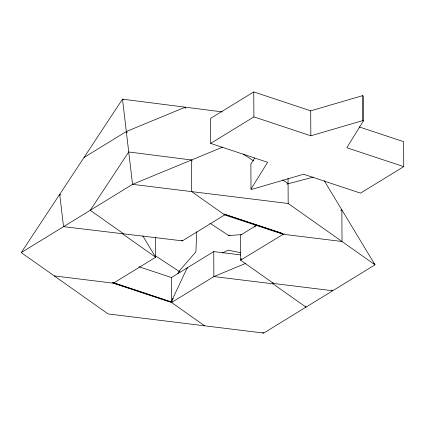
<?xml version="1.0" encoding="UTF-8"?>
<svg xmlns="http://www.w3.org/2000/svg" width="425" height="425" viewBox="0 0 425 425"><rect width="100%" height="100%" fill="white"/><g stroke="black" fill="none" stroke-linecap="round" stroke-linejoin="round"><path stroke-width="0.64" d="M171.1 301.484L170.776 301.973L113.831 283.071L113.863 282.487L114.155 282.912L170.808 301.713L173.235 298.249M126.257 132.844L126.321 131.537L185.289 107.18L185.3 108.492M196.823 231.683L195.877 251.871L179.005 271.283L177.916 273.636M254.979 227.067L255.106 224.416M59.585 195.553L59.723 194.299L61.025 194.469M172.141 299.901L187.218 267.856L187.345 268.239M254.681 158.01L250.872 164.156L251 189.125L251.775 189.385L303.583 174.239L360.527 193.136L403.75 166.627L403.617 141.658L359.189 126.91M251 189.125L267.623 162.302L210.678 143.406L210.545 118.432L253.762 91.922L310.707 110.824L362.52 95.678L363.295 95.933L363.423 120.902L346.805 147.73L403.75 166.627M324.286 180.779L375.015 264.812L263.718 333.078L108.093 313.937L21.25 252.609L122.501 99.168L222.349 111.908M54.251 275.91L113.39 283.188L171.583 302.499L172.667 300.858M241.671 258.533L240.587 260.174L273.583 283.48L332.722 290.753L331.622 290.031M282.104 233.447L282.428 233.49L225.415 214.593L282.142 233.421M84.028 157.478L126.321 131.537L127.415 132.255M21.25 252.609L132.547 184.344L222.663 147.124M210.678 143.406L253.895 116.896L310.84 135.793L362.652 120.647L363.423 120.902M59.723 194.299L63.543 226.668L182.394 240.863L224.687 214.923L282.88 234.233L342.019 241.506L341.854 209.876L340.638 210.38M138.911 266.73L171.45 277.53L213.743 251.589L240.704 254.904M256.259 225.51L240.454 235.206L240.587 260.174L284.097 233.729M204.579 325.805L171.583 302.499L213.876 276.558L245.73 263.399M273.583 283.48L273.015 283.831L213.876 276.558L213.743 251.589M286.891 184.094L313.326 177.103M113.831 283.071L114.155 282.912M222.243 253.061L228.066 250.171L240.863 252.742M63.543 226.668L64.77 226.164M209.998 223.237L228.756 235.54L229.978 235.036M228.756 235.54L241.713 234.621M373.703 263.325L375.015 264.812L288.177 203.485L132.547 184.344L122.501 99.168L123.755 99.583M192.206 161.123L191.521 159.986L128.727 151.975L90.254 210.285L123.255 233.591M243.174 154.057L253.709 160.963M282.529 179.871L288.07 183.504M181.289 240.141L182.394 240.863M155.646 255.962L180.147 272.032M262.613 332.35L263.718 333.078M112.28 282.46L113.39 283.188L155.683 257.247L155.577 237.532M122.682 233.941L155.683 257.247L142.758 235.843M305.331 306.011L306.011 307.137L273.015 283.831L273.004 282.513M224.002 213.791L224.687 214.923L191.686 191.617L191.521 159.986M362.52 95.678L362.652 120.647M310.707 110.824L310.84 135.793M288.044 178.234L288.177 203.485M253.762 91.922L253.895 116.896M171.45 277.53L171.583 302.499"/></g></svg>
